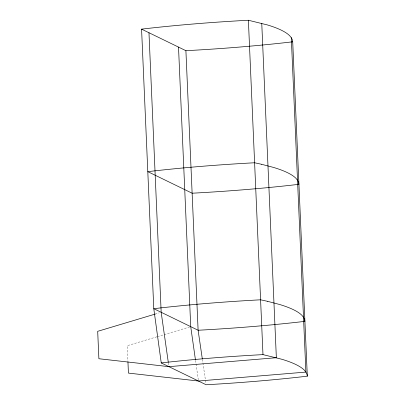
<?xml version="1.0" encoding="UTF-8"?>
<svg xmlns="http://www.w3.org/2000/svg" width="405" height="405" viewBox="0 0 405 405"><rect width="100%" height="100%" fill="white"/><g stroke="black" fill="none" stroke-linecap="round" stroke-linejoin="round"><path stroke-width="0.3" stroke-dasharray="2.02 1.52" d="M155.13 314.103L159.362 312.832M156.862 336.808L127.236 345.693L127.914 361.265M157.469 336.626L163.514 334.813M164.116 334.631L189.51 327.017M202.384 359.356L205.932 383.51M195.524 360.399L198.278 379.774M168.379 362.91L168.733 365.406"/><path stroke-width="0.61" d="M155.13 314.103L97.691 331.325L98.886 358.734L168.91 366.657L276.352 357.716L261.757 23.348M161.246 362.931L164.536 362.556A280.083 40.915 -2.5 0 1 262.982 354.618L281.966 359.296A317.52 46.383 -2.5 0 1 304.327 370.165L305.937 372.134L306.934 374.139L307.309 376.174A280.083 40.915 -2.5 0 1 209.765 384.548L206.115 384.75L161.246 362.931L153.784 308.691L141.578 29.14A280.083 40.915 -2.5 0 1 248.386 20.25L267.366 24.923A317.52 46.383 -2.5 0 1 289.727 35.797L291.337 37.766L292.334 39.771L292.709 41.806L307.309 376.174M141.578 29.14L185.905 50.691A280.083 40.915 -2.5 0 0 292.709 41.806M202.292 358.739L198.111 330.247L185.905 50.691M195.433 359.777L190.72 326.653L178.514 47.102M168.288 362.283L161.175 312.29L148.969 32.734M291.296 37.716L305.897 372.084L198.455 381.024L128.431 373.101L127.945 361.888M248.386 20.25L262.982 354.618M261.483 164.263L254.608 162.769A280.083 40.915 -2.5 0 0 147.8 171.654L192.127 193.21A280.083 40.915 -2.5 0 0 298.936 184.321L298.556 182.285L297.559 180.286L295.949 178.316A317.52 46.383 -2.5 0 0 273.588 167.442L261.483 164.263M267.467 301.3L260.592 299.806A280.083 40.915 -2.5 0 0 153.784 308.691L198.111 330.247A280.083 40.915 -2.5 0 0 304.914 321.357L304.54 319.322L303.542 317.323L301.933 315.353A317.52 46.383 -2.5 0 0 279.572 304.479L267.467 301.3"/></g></svg>
